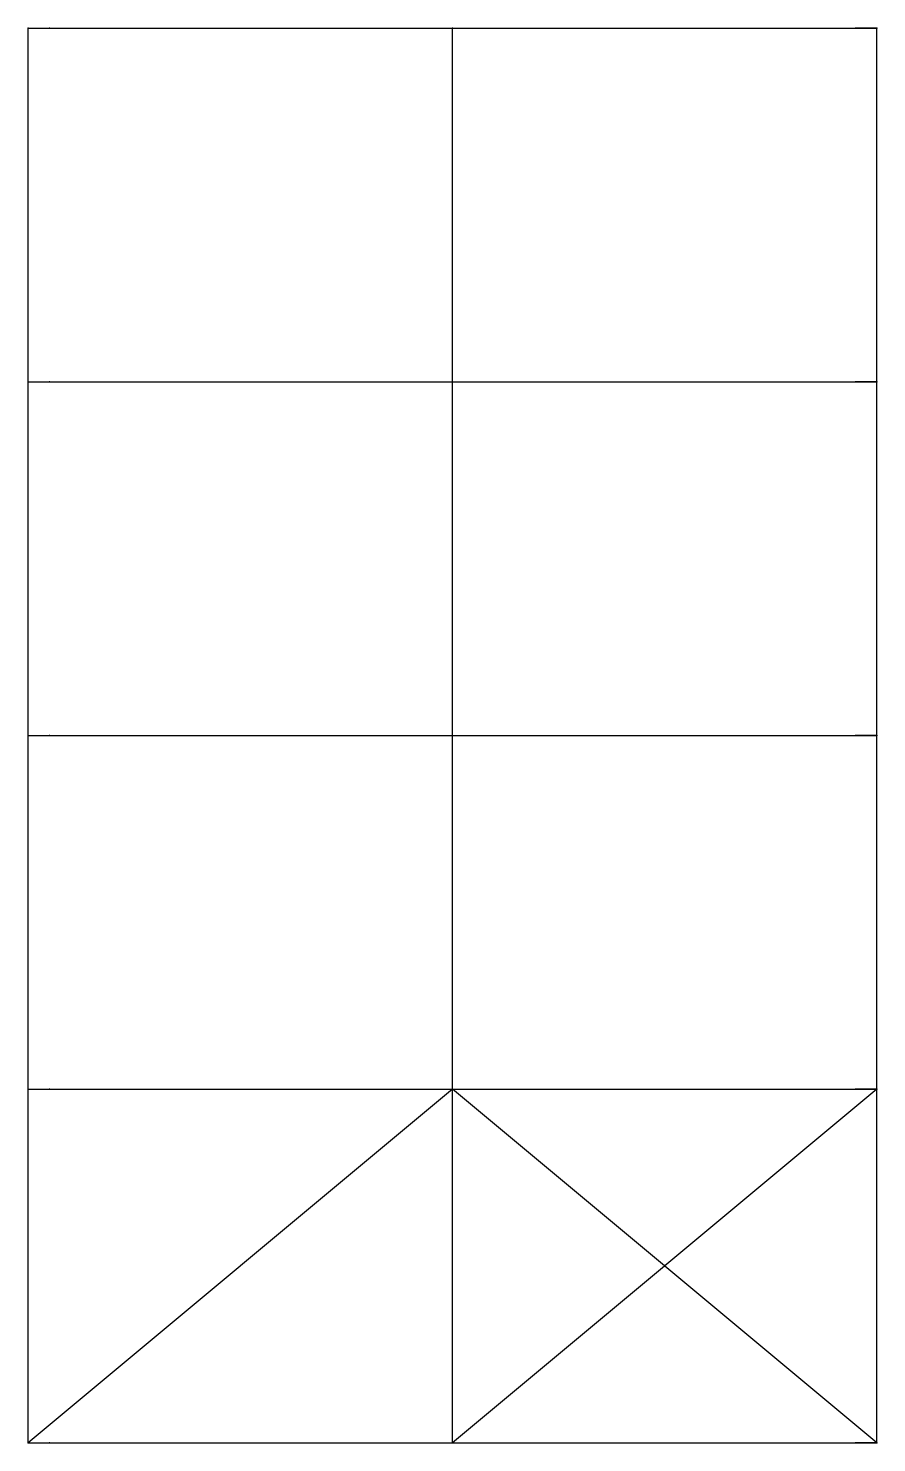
# Model space of a CAD drawing. Extents: x 0 to 4.8, y 0 to 8.
import ezdxf

# ---------------------------------------------------------------- set-up
doc = ezdxf.new("R2010")
doc.units = 0
doc.layers.get('0').update_dxf_attribs({"linetype": 'CONTINUOUS'})
for name, color, linetype in [('(SECTION) $C12(SLASH)15 | SIA 262(COLON)2013', 7, 'CONTINUOUS'), ('HEB 220 $S235', 7, 'CONTINUOUS'), ('IPE 100 $S235', 7, 'CONTINUOUS'), ('IPE 240 $S235', 7, 'CONTINUOUS'), ('L 20x20x3 $S235', 7, 'CONTINUOUS')]:
    doc.layers.add(name, color=color, linetype=linetype)

msp = doc.modelspace()

# ---------------------------------------------------------------- linework, layer by layer
at = {"layer": '(SECTION) $C12(SLASH)15 | SIA 262(COLON)2013', "color": 0}
msp.add_point((0, 0), dxfattribs=at)
at = {"color": 0}
for p in [(0, 8), (0, 8, -1), (0, 8, -1.2), (0.12, 8, -1), (2.4, 8, -1.6), (4.68, 8, -1), (4.8, 8, -1.2), (4.8, 8, -1), (4.8, 8), (0, 6), (0, 6, -1), (0, 6, -1.2), (0.12, 6, -1), (2.4, 6, -1.6), (4.68, 6, -1), (4.8, 6, -1.2), (4.8, 6, -1), (4.8, 6), (0, 4), (0, 4, -1), (0, 4, -1.2), (0.12, 4, -1), (2.4, 4, -1.6), (4.68, 4, -1), (4.8, 4, -1.2), (4.8, 4, -1), (4.8, 4), (0, 2), (0, 2, -1), (0, 2, -1.2), (0.12, 2, -1), (2.4, 2, -1.6), (4.68, 2, -1), (4.8, 2, -1.2), (4.8, 2, -1), (4.8, 2), (0, 0), (0, 0, -1), (0, 0, -1.2), (0.12, 0, -1), (2.4, 0, -1.6), (4.68, 0, -1), (4.8, 0, -1.2), (4.8, 0, -1), (4.8, 0)]:
    msp.add_point(p, dxfattribs=at)
at = {"layer": 'HEB 220 $S235', "color": 0}
for p, q in [((0, 8), (0, 8, -1)), ((0, 8, -1), (0, 8, -1.2)), ((4.8, 8, -1.2), (4.8, 8, -1)), ((4.8, 8, -1), (4.8, 8)), ((0, 6), (0, 6, -1)), ((0, 6, -1), (0, 6, -1.2)), ((4.8, 6, -1.2), (4.8, 6, -1)), ((4.8, 6, -1), (4.8, 6)), ((0, 4), (0, 4, -1)), ((0, 4, -1), (0, 4, -1.2)), ((4.8, 4, -1.2), (4.8, 4, -1)), ((4.8, 4, -1), (4.8, 4)), ((0, 2), (0, 2, -1)), ((0, 2, -1), (0, 2, -1.2)), ((4.8, 2, -1.2), (4.8, 2, -1)), ((4.8, 2, -1), (4.8, 2)), ((0, 0), (0, 0, -1)), ((0, 0, -1), (0, 0, -1.2)), ((4.8, 0, -1.2), (4.8, 0, -1)), ((4.8, 0, -1), (4.8, 0))]:
    msp.add_line(p, q, dxfattribs=at)
at = {"layer": 'IPE 100 $S235', "color": 0}
for p, q in [((0, 6, -1), (0, 8, -1)), ((0, 6, -1.2), (0, 8, -1.2)), ((2.4, 6, -1.6), (2.4, 8, -1.6)), ((4.8, 6, -1), (4.8, 8, -1)), ((4.8, 6, -1.2), (4.8, 8, -1.2)), ((0, 4, -1), (0, 6, -1)), ((0, 4, -1.2), (0, 6, -1.2)), ((2.4, 4, -1.6), (2.4, 6, -1.6)), ((4.8, 4, -1), (4.8, 6, -1)), ((4.8, 4, -1.2), (4.8, 6, -1.2)), ((0, 2, -1), (0, 4, -1)), ((0, 2, -1.2), (0, 4, -1.2)), ((2.4, 2, -1.6), (2.4, 4, -1.6)), ((4.8, 2, -1), (4.8, 4, -1)), ((4.8, 2, -1.2), (4.8, 4, -1.2)), ((0, 0, -1), (0, 2, -1)), ((0, 0, -1.2), (0, 2, -1.2)), ((2.4, 0, -1.6), (2.4, 2, -1.6)), ((4.8, 0, -1), (4.8, 2, -1)), ((4.8, 0, -1.2), (4.8, 2, -1.2))]:
    msp.add_line(p, q, dxfattribs=at)
at = {"layer": 'IPE 240 $S235', "color": 0}
for p, q in [((0, 8, -1.2), (2.4, 8, -1.6)), ((0, 8, -1), (0.12, 8, -1)), ((2.4, 8, -1.6), (4.8, 8, -1.2)), ((4.8, 8, -1), (4.68, 8, -1)), ((0, 6, -1.2), (2.4, 6, -1.6)), ((0, 6, -1), (0.12, 6, -1)), ((2.4, 6, -1.6), (4.8, 6, -1.2)), ((4.8, 6, -1), (4.68, 6, -1)), ((0, 4, -1.2), (2.4, 4, -1.6)), ((0, 4, -1), (0.12, 4, -1)), ((2.4, 4, -1.6), (4.8, 4, -1.2)), ((4.8, 4, -1), (4.68, 4, -1)), ((0, 2, -1.2), (2.4, 2, -1.6)), ((0, 2, -1), (0.12, 2, -1)), ((2.4, 2, -1.6), (4.8, 2, -1.2)), ((4.8, 2, -1), (4.68, 2, -1)), ((0, 0, -1.2), (2.4, 0, -1.6)), ((0, 0, -1), (0.12, 0, -1)), ((2.4, 0, -1.6), (4.8, 0, -1.2)), ((4.8, 0, -1), (4.68, 0, -1))]:
    msp.add_line(p, q, dxfattribs=at)
at = {"layer": 'L 20x20x3 $S235', "color": 0}
for p, q in [((2.4, 2, -1.6), (0, 0, -1.2)), ((0, 0), (0, 2, -1.2)), ((0, 0, -1.2), (0, 2)), ((4.8, 0, -1.2), (2.4, 2, -1.6)), ((4.8, 2, -1.2), (2.4, 0, -1.6)), ((4.8, 0), (4.8, 2, -1.2)), ((4.8, 0, -1.2), (4.8, 2)), ((0, 0, -1), (2.4, 0, -1.6))]:
    msp.add_line(p, q, dxfattribs=at)

doc.saveas('drawing.dxf')
